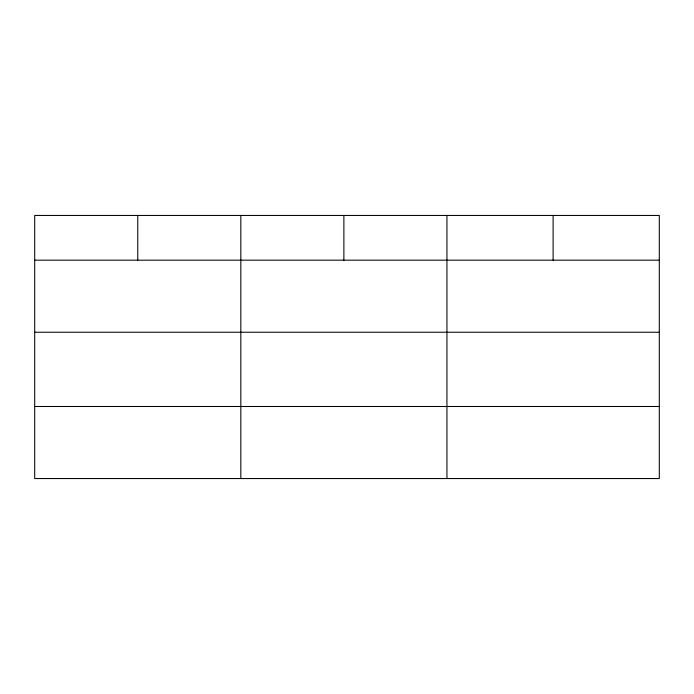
<?xml version="1.0" encoding="UTF-8"?>
<svg xmlns="http://www.w3.org/2000/svg" width="694" height="694" viewBox="0 0 694 694"><rect width="100%" height="100%" fill="white"/><g stroke="black" fill="none" stroke-linecap="round" stroke-linejoin="round"><path stroke-width="1.04" d="M659.3 332.235L659.3 215.444L34.7 215.444L34.7 478.556L659.3 478.556L659.3 332.235L34.7 332.235M34.7 260.172L659.3 260.172M34.7 406.493L659.3 406.493M553.118 215.444L553.118 260.172M446.936 215.444L446.936 478.556M343.877 215.444L343.877 260.172M240.818 215.444L240.818 478.556M137.759 215.444L137.759 260.172"/></g></svg>
